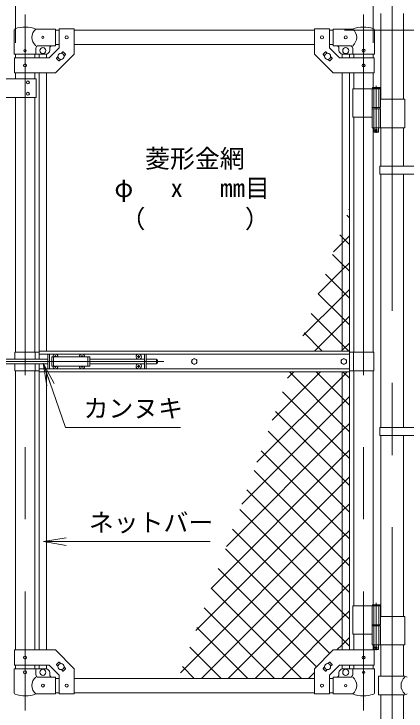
# Model space of a CAD drawing. Units: millimetres, scale not verified. Extents: x -6300 to 6300, y -4455 to 4455.
# Drawn here: x 2104 to 3140, y -1054 to 787 of the extents above; entities that cross this region are included whole.
import ezdxf
from ezdxf.enums import TextEntityAlignment as Align

# ---------------------------------------------------------------- set-up
doc = ezdxf.new("R2010")
doc.units = ezdxf.units.MM
doc.header["$LTSCALE"] = 30
doc.linetypes.add('DASHED', pattern=[7.5, 6, -1.5])
doc.linetypes.add('USER1', pattern=[50.8, 31.75, -6.35, 6.35, -6.35])
for name, color, linetype, lineweight in [('0-0_D-STR-TXT', 7, 'Continuous', 9), ('0-3_D-BMK', 2, 'USER1', 13), ('0-4_D-STR1', 1, 'Continuous', 18), ('0-5_D-STR3', 3, 'Continuous', 13), ('0-6_D-STR-DIM', 7, 'Continuous', 9), ('0-7_0', 7, 'Continuous', 9), ('0-B_D-STR2', 7, 'Continuous', 9)]:
    doc.layers.add(name, color=color, linetype=linetype, lineweight=lineweight)
doc.styles.add('ＭＳ ゴシック', font='')
doc.styles.get('ＭＳ ゴシック').set_extended_font_data('MS Gothic')

# ---------------------------------------------------------------- blocks, each defined once
blk = doc.blocks.new('_Open')
at = {"layer": '0-7_0'}
blk.add_line((-30, 5), (0, 0), dxfattribs=at)
blk.add_lwpolyline([(-30, -5), (0, 0), (-30, 0)], dxfattribs=at)

msp = doc.modelspace()

# ---------------------------------------------------------------- linework, layer by layer
at = {"layer": '0-0_D-STR-TXT'}
msp.add_line((2622.54, -606.84), (2183.95, -606.84), dxfattribs=at)
msp.add_lwpolyline([(2544.06, -305.61), (2240.09, -305.61), (2181.74, -137.58)], dxfattribs=at)
at = {"layer": '0-3_D-BMK'}
for p, q in [((3103.04, 2479.08), (3103.04, -1466.74)), ((2133.44, 785.57), (2133.44, -1052.82)), ((3027.64, 785.57), (3027.64, -1052.82)), ((3061.2, 597.26), (3061.2, 472.37)), ((3057.57, 479.34), (3064.83, 479.34)), ((1875.57, -131.16), (2500.02, -131.16)), ((3061.2, -768.74), (3061.2, -893.63)), ((3057.57, -886.66), (3064.83, -886.66))]:
    msp.add_line(p, q, dxfattribs=at)
at = {"layer": '0-4_D-STR1'}
for p, q in [((3072.79, 787.94), (3072.79, 561.34)), ((3133.29, 787.94), (3133.29, 561.34)), ((2223.44, 743.84), (2213.44, 743.84)), ((2897.64, 743.84), (2263.44, 743.84)), ((2947.64, 743.84), (2937.64, 743.84)), ((2223.44, 705.84), (2213.44, 705.84)), ((2897.64, 705.84), (2263.44, 705.84)), ((2947.64, 705.84), (2937.64, 705.84)), ((2108.04, 680.84), (2108.04, 670.79)), ((2158.84, 680.84), (2158.84, 670.79)), ((3002.24, 680.84), (3002.24, 670.79)), ((3053.04, 680.84), (3053.04, 670.79)), ((2108.04, 630.79), (2108.04, 615.79)), ((2158.84, 630.79), (2158.84, 615.79)), ((3002.24, 630.79), (3002.24, 589.34)), ((3053.04, 630.79), (3053.04, 592.34)), ((2108.04, 565.79), (2108.04, -106.16)), ((2158.84, 565.79), (2158.84, -106.16)), ((3002.24, 514.34), (3002.24, -106.16)), ((3053.04, 486.34), (3053.04, -106.16)), ((3072.79, 486.34), (3072.79, 384.34)), ((3133.29, 486.34), (3133.29, 384.34)), ((3072.79, 363.34), (3072.79, -305.66)), ((3133.29, 363.34), (3133.29, -305.66)), ((2108.04, -156.16), (2108.04, -893.11)), ((2158.84, -156.16), (2158.84, -893.11)), ((3002.24, -156.16), (3002.24, -776.66)), ((3053.04, -156.16), (3053.04, -773.66)), ((3072.79, -326.66), (3072.79, -804.66)), ((3133.29, -326.66), (3133.29, -804.66)), ((3002.24, -851.66), (3002.24, -893.11)), ((3053.04, -879.66), (3053.04, -893.11)), ((3072.79, -879.66), (3072.79, -962.06)), ((3133.29, -879.66), (3133.29, -962.06)), ((2108.04, -933.11), (2108.04, -943.16)), ((2158.84, -933.11), (2158.84, -943.16)), ((3002.24, -933.11), (3002.24, -943.16)), ((3053.04, -933.11), (3053.04, -943.16)), ((2223.44, -968.16), (2213.44, -968.16)), ((2897.64, -968.16), (2263.44, -968.16)), ((2947.64, -968.16), (2937.64, -968.16)), ((2223.44, -1006.16), (2213.44, -1006.16)), ((2897.64, -1006.16), (2263.44, -1006.16)), ((2947.64, -1006.16), (2937.64, -1006.16)), ((3072.79, -1012.06), (3072.79, -1456.16)), ((3133.29, -1012.06), (3133.29, -1456.16))]:
    msp.add_line(p, q, dxfattribs=at)
at = {"layer": '0-5_D-STR3'}
for p, q in [((2104.89, 680.84), (2104.89, 744.53)), ((2213.44, 746.84), (2161.99, 746.84)), ((2213.44, 746.84), (2213.44, 702.84)), ((2223.44, 747.04), (2223.44, 697.36)), ((2223.44, 747.04), (2263.44, 747.04)), ((2263.44, 747.04), (2263.44, 680.79)), ((2897.64, 747.04), (2897.64, 680.79)), ((2937.64, 747.04), (2897.64, 747.04)), ((2937.64, 747.04), (2937.64, 697.36)), ((2947.64, 746.84), (2999.09, 746.84)), ((2947.64, 746.84), (2947.64, 702.84)), ((3056.19, 680.84), (3056.19, 744.53)), ((2213.44, 702.84), (2168.99, 702.84)), ((2947.64, 702.84), (2992.09, 702.84)), ((2161.99, 680.84), (2161.99, 695.84)), ((2196.87, 670.79), (2223.44, 697.36)), ((2198.44, 695.84), (2198.44, 690.84)), ((2229.32, 682.74), (2233.04, 686.46)), ((2234.45, 686.46), (2240.11, 680.8)), ((2926.63, 686.46), (2920.97, 680.8)), ((2931.76, 682.74), (2928.04, 686.46)), ((2964.21, 670.79), (2937.64, 697.36)), ((2962.64, 695.84), (2962.64, 690.84)), ((2999.09, 680.84), (2999.09, 695.84)), ((2104.89, 680.84), (2161.99, 680.84)), ((2105.74, 670.79), (2196.87, 670.79)), ((2105.74, 670.79), (2105.74, 630.79)), ((2161.99, 680.84), (2188.44, 680.84)), ((2170.94, 680.84), (2170.94, 670.79)), ((2189.94, 680.84), (2189.94, 670.79)), ((2216.77, 670.19), (2220.49, 673.91)), ((2216.77, 668.78), (2222.43, 663.12)), ((2223.84, 663.12), (2227.56, 666.84)), ((2236.39, 675.67), (2240.11, 679.38)), ((2924.69, 675.67), (2920.97, 679.38)), ((2937.24, 663.12), (2933.52, 666.84)), ((2944.31, 668.78), (2938.65, 663.12)), ((2944.31, 670.19), (2940.59, 673.91)), ((3055.34, 670.79), (2964.21, 670.79)), ((2971.14, 680.84), (2971.14, 670.79)), ((2999.09, 680.84), (2972.64, 680.84)), ((2990.14, 680.84), (2990.14, 670.79)), ((3056.19, 680.84), (2999.09, 680.84)), ((3055.34, 670.79), (3055.34, 630.79)), ((2170.94, 630.79), (2170.94, -103.66)), ((2189.94, 630.79), (2189.94, -103.66)), ((2971.14, 630.79), (2971.14, -103.66)), ((2990.14, 630.79), (2990.14, -103.66)), ((2162.44, 615.79), (2042.44, 615.79)), ((2162.44, 615.79), (2162.44, 565.79)), ((2999.09, 589.34), (2999.09, 514.34)), ((2999.09, 589.34), (3072, 589.34)), ((3050.4, 589.34), (3050.4, 539.34)), ((3071.2, 591.34), (3051.2, 591.34)), ((3052.2, 592.34), (3070.2, 592.34)), ((3071.2, 591.34), (3070.2, 592.34)), ((3071.2, 591.34), (3071.2, 589.34)), ((3072, 589.34), (3072, 539.34)), ((2162.44, 565.79), (2042.44, 565.79)), ((3072, 561.34), (3136.34, 561.34)), ((3136.34, 561.34), (3136.34, 486.34)), ((3050.4, 539.34), (3072, 539.34)), ((3050.4, 536.34), (3072, 536.34)), ((3050.4, 536.34), (3050.4, 486.34)), ((3050.7, 539.34), (3050.7, 536.34)), ((3050.7, 536.34), (3071.7, 536.34)), ((3071.7, 539.34), (3071.7, 536.34)), ((3072, 536.34), (3072, 486.34)), ((2999.09, 514.34), (3050.29, 514.34)), ((3050.4, 486.34), (3136.34, 486.34)), ((3055.2, 486.34), (3055.2, 475.34)), ((3056.2, 474.34), (3055.2, 475.34)), ((3056.2, 474.34), (3066.2, 474.34)), ((3066.2, 474.34), (3067.2, 475.34)), ((3070.24, 384.34), (3070.24, 363.34)), ((3070.24, 384.34), (3185.04, 384.34)), ((3070.24, 363.34), (3185.04, 363.34)), ((2106.44, -106.16), (2106.44, -124.66)), ((2106.44, -106.16), (2170.54, -106.16)), ((2160.44, -106.16), (2160.44, -124.66)), ((2170.54, -103.66), (2990.54, -103.66)), ((2170.54, -124.66), (2170.54, -103.66)), ((2990.54, -158.66), (2990.54, -103.66)), ((3054.64, -106.16), (2990.54, -106.16)), ((3000.64, -106.16), (3000.64, -156.16)), ((3054.64, -106.16), (3054.64, -156.16)), ((2012.89, -124.66), (2193.69, -124.66)), ((2170.54, -111.66), (2990.54, -111.66)), ((2193.69, -112.16), (2193.69, -150.16)), ((2193.69, -112.16), (2211.09, -112.16)), ((2198.19, -112.16), (2198.19, -150.16)), ((2204.19, -118.66), (2204.19, -143.66)), ((2204.19, -118.66), (2304.19, -118.66)), ((2211.84, -118.24), (2210.54, -118.27)), ((2210.54, -118.27), (2210.54, -118.66)), ((2213.3, -115.51), (2213.27, -116.81)), ((2213.3, -115.51), (2214.09, -115.51)), ((2214.09, -115.51), (2214.11, -116.81)), ((2216.29, -112.16), (2281.09, -112.16)), ((2281.84, -118.24), (2280.54, -118.27)), ((2280.54, -118.27), (2280.54, -118.66)), ((2283.3, -115.51), (2283.27, -116.81)), ((2283.3, -115.51), (2284.09, -115.51)), ((2284.09, -115.51), (2284.11, -116.81)), ((2285.54, -118.24), (2286.84, -118.27)), ((2286.29, -112.16), (2453.69, -112.16)), ((2286.84, -118.27), (2286.84, -118.66)), ((2304.19, -118.66), (2304.19, -143.66)), ((2304.19, -124.66), (2449.19, -124.66)), ((2431.84, -118.24), (2430.54, -118.27)), ((2430.54, -118.27), (2430.54, -118.66)), ((2433.3, -115.51), (2433.27, -116.81)), ((2433.3, -121.81), (2433.27, -120.51)), ((2434.09, -115.51), (2433.3, -115.51)), ((2434.09, -121.81), (2433.3, -121.81)), ((2434.09, -115.51), (2434.11, -116.81)), ((2434.09, -121.81), (2434.11, -120.51)), ((2435.54, -119.08), (2436.84, -119.06)), ((2436.84, -119.06), (2436.84, -118.66)), ((2449.19, -112.16), (2449.19, -150.16)), ((2453.69, -112.16), (2453.69, -150.16)), ((2453.69, -124.66), (2480.69, -124.66)), ((2480.69, -124.66), (2480.69, -137.66)), ((2483.69, -127.66), (2483.69, -134.66)), ((2012.89, -137.66), (2193.69, -137.66)), ((2106.44, -137.66), (2106.44, -156.16)), ((2160.44, -137.66), (2160.44, -156.16)), ((2170.54, -158.66), (2170.54, -137.66)), ((2204.19, -143.66), (2304.19, -143.66)), ((2210.54, -144.06), (2210.54, -143.66)), ((2211.84, -144.08), (2210.54, -144.06)), ((2213.3, -146.81), (2213.27, -145.51)), ((2213.3, -146.81), (2214.09, -146.81)), ((2214.09, -146.81), (2214.11, -145.51)), ((2215.54, -144.08), (2216.84, -144.06)), ((2216.84, -144.06), (2216.84, -143.66)), ((2280.54, -144.06), (2280.54, -143.66)), ((2281.84, -144.08), (2280.54, -144.06)), ((2283.3, -146.81), (2283.27, -145.51)), ((2283.3, -146.81), (2284.09, -146.81)), ((2284.09, -146.81), (2284.11, -145.51)), ((2285.54, -144.08), (2286.84, -144.06)), ((2286.84, -144.06), (2286.84, -143.66)), ((2304.19, -137.66), (2449.19, -137.66)), ((2431.84, -143.24), (2430.54, -143.27)), ((2430.54, -143.27), (2430.54, -143.66)), ((2433.3, -140.51), (2433.27, -141.81)), ((2433.3, -146.81), (2433.27, -145.51)), ((2434.09, -140.51), (2433.3, -140.51)), ((2434.09, -146.81), (2433.3, -146.81)), ((2434.09, -140.51), (2434.11, -141.81)), ((2434.09, -146.81), (2434.11, -145.51)), ((2435.54, -143.24), (2436.84, -143.27)), ((2435.54, -144.08), (2436.84, -144.06)), ((2436.84, -143.27), (2436.84, -143.66)), ((2436.84, -144.06), (2436.84, -143.66)), ((2453.69, -137.66), (2480.69, -137.66)), ((2106.44, -156.16), (2170.54, -156.16)), ((2170.54, -150.66), (2990.54, -150.66)), ((2170.54, -158.66), (2990.54, -158.66)), ((2170.94, -158.66), (2170.94, -893.11)), ((2189.94, -158.66), (2189.94, -893.11)), ((2193.69, -150.16), (2211.09, -150.16)), ((2216.29, -150.16), (2281.09, -150.16)), ((2286.29, -150.16), (2453.69, -150.16)), ((2971.14, -158.66), (2971.14, -893.11)), ((2990.14, -158.66), (2990.14, -893.11)), ((3054.64, -156.16), (2990.54, -156.16)), ((3070.24, -305.66), (3070.24, -326.66)), ((3070.24, -305.66), (3185.04, -305.66)), ((3070.24, -326.66), (3185.04, -326.66)), ((2999.09, -776.66), (2999.09, -851.66)), ((2999.09, -776.66), (3072, -776.66)), ((3050.4, -776.66), (3050.4, -826.66)), ((3071.2, -774.66), (3051.2, -774.66)), ((3052.2, -773.66), (3070.2, -773.66)), ((3071.2, -774.66), (3070.2, -773.66)), ((3071.2, -774.66), (3071.2, -776.66)), ((3072, -776.66), (3072, -826.66)), ((3072, -804.66), (3136.34, -804.66)), ((3136.34, -804.66), (3136.34, -879.66)), ((3050.4, -826.66), (3072, -826.66)), ((3050.7, -826.66), (3050.7, -829.66)), ((3071.7, -826.66), (3071.7, -829.66)), ((3050.4, -829.66), (3072, -829.66)), ((3050.4, -829.66), (3050.4, -879.66)), ((3050.7, -829.66), (3071.7, -829.66)), ((3072, -829.66), (3072, -879.66)), ((2999.09, -851.66), (3050.29, -851.66)), ((3050.4, -879.66), (3136.34, -879.66)), ((3055.2, -879.66), (3055.2, -890.66)), ((2105.74, -933.11), (2105.74, -893.11)), ((3056.2, -891.66), (3055.2, -890.66)), ((3055.34, -933.11), (3055.34, -893.11)), ((3056.2, -891.66), (3066.2, -891.66)), ((3066.2, -891.66), (3067.2, -890.66)), ((2105.74, -933.11), (2196.87, -933.11)), ((2170.94, -933.11), (2170.94, -943.16)), ((2189.94, -933.11), (2189.94, -943.16)), ((2196.87, -933.11), (2223.44, -959.68)), ((2216.77, -931.1), (2222.43, -925.44)), ((2216.77, -932.52), (2220.49, -936.23)), ((2223.84, -925.44), (2227.56, -929.16)), ((2236.39, -937.99), (2240.11, -941.71)), ((2924.69, -937.99), (2920.97, -941.71)), ((2937.24, -925.44), (2933.52, -929.16)), ((2964.21, -933.11), (2937.64, -959.68)), ((2944.31, -931.1), (2938.65, -925.44)), ((2944.31, -932.52), (2940.59, -936.23)), ((3055.34, -933.11), (2964.21, -933.11)), ((2971.14, -933.11), (2971.14, -943.16)), ((2990.14, -933.11), (2990.14, -943.16)), ((2104.89, -943.16), (2161.99, -943.16)), ((2104.89, -943.16), (2104.89, -1006.85)), ((2161.99, -943.16), (2161.99, -958.16)), ((2161.99, -943.16), (2188.44, -943.16)), ((2198.44, -958.16), (2198.44, -953.16)), ((2229.32, -945.06), (2233.04, -948.78)), ((2234.45, -948.78), (2240.11, -943.12)), ((2263.44, -1009.36), (2263.44, -943.11)), ((2897.64, -1009.36), (2897.64, -943.11)), ((2926.63, -948.78), (2920.97, -943.12)), ((2931.76, -945.06), (2928.04, -948.78)), ((2962.64, -958.16), (2962.64, -953.16)), ((2999.09, -943.16), (2972.64, -943.16)), ((3056.19, -943.16), (2999.09, -943.16)), ((2999.09, -943.16), (2999.09, -958.16)), ((3056.19, -943.16), (3056.19, -1006.85)), ((2213.44, -965.16), (2168.99, -965.16)), ((2213.44, -1009.16), (2213.44, -965.16)), ((2223.44, -1009.36), (2223.44, -959.68)), ((2937.64, -1009.36), (2937.64, -959.68)), ((2947.64, -965.16), (2992.09, -965.16)), ((2947.64, -1009.16), (2947.64, -965.16)), ((3066.94, -962.06), (3136.84, -962.06)), ((3066.94, -962.06), (3066.94, -1012.06)), ((3142.84, -965.06), (3136.84, -962.06)), ((2213.44, -1009.16), (2161.99, -1009.16)), ((2223.44, -1009.36), (2263.44, -1009.36)), ((2937.64, -1009.36), (2897.64, -1009.36)), ((2947.64, -1009.16), (2999.09, -1009.16)), ((3066.94, -1012.06), (3136.84, -1012.06)), ((3142.84, -1009.06), (3136.84, -1012.06))]:
    msp.add_line(p, q, dxfattribs=at)
at = {"layer": '0-5_D-STR3', "linetype": 'DASHED'}
for p, q in [((3054.9, 589.34), (3054.9, 539.34)), ((3067.5, 589.34), (3067.5, 539.34)), ((3054.9, 536.34), (3054.9, 486.34)), ((3067.5, 536.34), (3067.5, 486.34)), ((2208.69, -118.66), (2208.69, -143.66)), ((2299.69, -118.66), (2299.69, -143.66)), ((3054.9, -776.66), (3054.9, -826.66)), ((3067.5, -776.66), (3067.5, -826.66)), ((3054.9, -829.66), (3054.9, -879.66)), ((3067.5, -829.66), (3067.5, -879.66))]:
    msp.add_line(p, q, dxfattribs=at)
at = {"layer": '0-5_D-STR3'}
for points in [[(2105.74, 630.79), (2213.44, 630.79), (2263.44, 680.79)], [(3055.34, 630.79), (2947.64, 630.79), (2897.64, 680.79)], [(3052.2, 592.34), (3051.2, 591.34), (3051.2, 589.34)], [(3067.2, 486.34), (3067.2, 475.34), (3055.2, 475.34)], [(2215.54, -118.24), (2216.84, -118.27), (2216.84, -118.66)], [(2431.84, -119.08), (2430.54, -119.06), (2430.54, -118.66)], [(2435.54, -118.24), (2436.84, -118.27), (2436.84, -118.66)], [(2431.84, -144.08), (2430.54, -144.06), (2430.54, -143.66)], [(3052.2, -773.66), (3051.2, -774.66), (3051.2, -776.66)], [(3067.2, -879.66), (3067.2, -890.66), (3055.2, -890.66)], [(2105.74, -893.11), (2213.44, -893.11), (2263.44, -943.11)], [(3055.34, -893.11), (2947.64, -893.11), (2897.64, -943.11)]]:
    msp.add_lwpolyline(points, dxfattribs=at)
for points in [[(2580.54, -123.06), (2573.53, -127.11), (2573.53, -135.21), (2580.54, -139.26), (2587.56, -135.21), (2587.56, -127.11)], [(2975.54, -123.06), (2968.53, -127.11), (2968.53, -135.21), (2975.54, -139.26), (2982.56, -135.21), (2982.56, -127.11)]]:
    msp.add_lwpolyline(points, close=True, dxfattribs=at)
for centre, radius in [((2180.44, 724.84), 3), ((2243.44, 724.79), 4), ((2917.64, 724.79), 4), ((2980.64, 724.84), 4), ((2133.44, 689.84), 3), ((2180.44, 689.84), 8), ((2228.44, 674.79), 8), ((2932.64, 674.79), 8), ((2980.64, 689.84), 8), ((3027.64, 689.84), 4), ((2133.44, 650.79), 4), ((3027.64, 650.79), 4), ((2140.95, 605.79), 4), ((2140.95, 575.79), 4), ((3061.2, 479.34), 2.5), ((2580.54, -131.16), 7.03), ((2975.54, -131.16), 7.03), ((3061.2, -886.66), 2.5), ((2133.44, -913.11), 4), ((3027.64, -913.11), 4), ((2228.44, -937.11), 8), ((2932.64, -937.11), 8), ((2133.44, -952.16), 4), ((2180.44, -952.16), 8), ((2980.64, -952.16), 8), ((3027.64, -952.16), 3), ((2180.44, -987.16), 4), ((2243.44, -987.11), 4), ((2917.64, -987.11), 4), ((2980.64, -987.16), 3)]:
    msp.add_circle(centre, radius, dxfattribs=at)
for centre, radius, start, end in [((2108.19, 744.53), 3.3, 109.22051, 180), ((2133.44, 672.11), 80, 69.0916, 109.22051), ((2180.19, 724.84), 28.55, 129.59418, 230.40582), ((3027.64, 672.11), 80, 70.77949, 110.9084), ((2980.89, 724.84), 28.55, 309.59418, 50.40582), ((3052.89, 744.53), 3.3, 0, 70.77949), ((2168.99, 695.84), 7, 90, 180), ((2205.44, 695.84), 7, 90, 180), ((2955.64, 695.84), 7, 0, 90), ((2992.09, 695.84), 7, 0, 90), ((2188.44, 690.84), 10, 270, 0), ((2233.74, 685.75), 1, 45, 135), ((2927.34, 685.75), 1, 45, 135), ((2972.64, 690.84), 10, 180, 270), ((2217.48, 669.49), 1, 135, 225), ((2223.14, 663.83), 1, 225, 315), ((2239.4, 680.09), 1, 315, 45), ((2921.68, 680.09), 1, 135, 225), ((2937.94, 663.83), 1, 225, 315), ((2943.6, 669.49), 1, 315, 45), ((2213.69, -118.66), 7, 0, 180), ((2211.79, -116.76), 1.49, 270, 0), ((2215.6, -116.76), 1.49, 180, 270), ((2283.69, -118.66), 7, 0, 180), ((2281.79, -116.76), 1.49, 270, 0), ((2285.6, -116.76), 1.49, 180, 270), ((2433.69, -118.66), 7, 0, 180), ((2433.69, -118.66), 7, 180, 238.99728), ((2431.79, -116.76), 1.49, 270, 0), ((2431.79, -120.57), 1.49, 0, 90), ((2435.6, -116.76), 1.49, 180, 270), ((2435.6, -120.57), 1.49, 90, 180), ((2433.69, -118.66), 7, 301.00272, 0), ((2480.69, -127.66), 3, 0, 90), ((2213.69, -143.66), 7, 180, 0), ((2211.79, -145.57), 1.49, 0, 90), ((2215.6, -145.57), 1.49, 90, 180), ((2283.69, -143.66), 7, 180, 0), ((2281.79, -145.57), 1.49, 0, 90), ((2285.6, -145.57), 1.49, 90, 180), ((2433.69, -143.66), 7, 121.00272, 180), ((2433.69, -143.66), 7, 180, 0), ((2431.79, -141.76), 1.49, 270, 0), ((2431.79, -145.57), 1.49, 0, 90), ((2435.6, -141.76), 1.49, 180, 270), ((2435.6, -145.57), 1.49, 90, 180), ((2433.69, -143.66), 7, 0, 58.99728), ((2480.69, -134.66), 3, 270, 0), ((2217.48, -931.81), 1, 135, 225), ((2223.14, -926.15), 1, 45, 135), ((2937.94, -926.15), 1, 45, 135), ((2943.6, -931.81), 1, 315, 45), ((2188.44, -953.16), 10, 0, 90), ((2233.74, -948.07), 1, 225, 315), ((2239.4, -942.41), 1, 315, 45), ((2921.68, -942.41), 1, 135, 225), ((2927.34, -948.07), 1, 225, 315), ((2972.64, -953.16), 10, 90, 180), ((2180.19, -987.16), 28.55, 129.59418, 230.40582), ((2168.99, -958.16), 7, 180, 270), ((2205.44, -958.16), 7, 180, 270), ((2955.64, -958.16), 7, 270, 0), ((2992.09, -958.16), 7, 270, 0), ((2980.89, -987.16), 28.55, 309.59418, 50.40582), ((3155.43, -987.06), 28.8, 130.19176, 229.80824), ((2108.19, -1006.85), 3.3, 180, 250.77949), ((2133.44, -934.43), 80, 250.77949, 290.9084), ((3027.64, -934.43), 80, 249.0916, 289.22051), ((3052.89, -1006.85), 3.3, 289.22051, 0)]:
    msp.add_arc(centre, radius, start, end, dxfattribs=at)
at = {"layer": '0-6_D-STR-DIM'}
for p, q in [((2108.04, 710.84), (2108.04, 2723.84)), ((2108.04, 710.84), (2108.04, 2723.84)), ((3053.04, 710.84), (3053.04, 2723.84)), ((2977.64, 743.84), (3783.04, 743.84)), ((2977.64, 743.84), (3953.04, 743.84)), ((2977.64, 743.84), (3953.04, 743.84)), ((2977.64, 743.84), (3783.04, 743.84))]:
    msp.add_line(p, q, dxfattribs=at)
at = {"layer": '0-B_D-STR2'}
for p, q in [((2988.86, 269.78), (2990.14, 271.06)), ((2990.14, 248.61), (2983.56, 255.2)), ((2971.14, 196.9), (2964.69, 203.36)), ((2971.14, 181.34), (2990.14, 200.34)), ((2990.14, 177.9), (2971.14, 196.9)), ((2948.4, 158.6), (2971.14, 181.34)), ((2971.14, 126.19), (2945.82, 151.51)), ((2971.14, 110.63), (2990.14, 129.63)), ((2907.93, 47.43), (2971.14, 110.63)), ((2990.14, 107.19), (2971.14, 126.19)), ((2971.14, 55.48), (2926.95, 99.67)), ((2971.14, 39.92), (2990.14, 58.92)), ((2990.14, 36.48), (2971.14, 55.48)), ((2867.47, -63.75), (2971.14, 39.92)), ((2971.14, -15.23), (2908.08, 47.83)), ((2971.14, -30.79), (2990.14, -11.79)), ((2990.14, -34.23), (2971.14, -15.23)), ((2898.27, -103.66), (2971.14, -30.79)), ((2918.15, -103.66), (2870.34, -55.85)), ((2971.14, -101.5), (2990.14, -82.5)), ((2968.98, -103.66), (2971.14, -101.5)), ((2786.54, -286.1), (2913.98, -158.66)), ((2827, -174.92), (2843.27, -158.66)), ((2971.14, -298.07), (2832.6, -159.54)), ((2990.14, -175.65), (2973.15, -158.66)), ((2971.14, -368.78), (2813.74, -211.38)), ((2971.14, -242.92), (2990.14, -223.92)), ((2705.61, -508.45), (2971.14, -242.92)), ((2971.14, -439.49), (2794.87, -263.22)), ((2971.14, -313.63), (2990.14, -294.63)), ((2990.14, -317.07), (2971.14, -298.07)), ((2665.15, -619.62), (2971.14, -313.63)), ((2971.14, -510.2), (2776, -315.06)), ((2971.14, -580.92), (2757.13, -366.9)), ((2971.14, -384.34), (2990.14, -365.34)), ((2624.68, -730.8), (2971.14, -384.34)), ((2990.14, -387.78), (2971.14, -368.78)), ((2971.14, -651.63), (2738.26, -418.75)), ((2971.14, -455.05), (2990.14, -436.05)), ((2990.14, -458.49), (2971.14, -439.49)), ((2584.22, -841.98), (2971.14, -455.05)), ((2971.14, -722.34), (2719.39, -470.59)), ((2971.14, -525.76), (2990.14, -506.76)), ((2990.14, -529.2), (2971.14, -510.2)), ((2543.75, -953.15), (2971.14, -525.76)), ((2971.14, -793.05), (2700.52, -522.43)), ((2971.14, -863.76), (2681.65, -574.27)), ((2971.14, -596.47), (2990.14, -577.47)), ((2990.14, -599.92), (2971.14, -580.92)), ((2599.45, -968.16), (2971.14, -596.47)), ((2938.71, -902.04), (2662.78, -626.11)), ((2971.14, -667.18), (2990.14, -648.18)), ((2990.14, -670.63), (2971.14, -651.63)), ((2903.36, -937.4), (2643.92, -677.95)), ((2670.16, -968.16), (2971.14, -667.18)), ((2863.41, -968.16), (2625.05, -729.8)), ((2971.14, -737.89), (2990.14, -718.89)), ((2990.14, -741.34), (2971.14, -722.34)), ((2740.87, -968.16), (2971.14, -737.89)), ((2792.7, -968.16), (2606.18, -781.64)), ((2971.14, -808.6), (2990.14, -789.6)), ((2811.58, -968.16), (2971.14, -808.6)), ((2990.14, -812.05), (2971.14, -793.05)), ((2721.99, -968.16), (2587.31, -833.48)), ((2990.14, -882.76), (2971.14, -863.76)), ((2651.28, -968.16), (2568.44, -885.32)), ((2580.57, -968.16), (2549.57, -937.16)), ((2882.29, -968.16), (2897.64, -952.82))]:
    msp.add_line(p, q, dxfattribs=at)
for points in [[(2988.86, -103.66), (2971.14, -85.94), (2889.21, -4.01)], [(2746.07, -397.27), (2971.14, -172.21), (2984.69, -158.66)], [(2990.14, -246.36), (2971.14, -227.36), (2902.44, -158.66)], [(2957.34, -893.11), (2971.14, -879.32), (2990.14, -860.32)]]:
    msp.add_lwpolyline(points, dxfattribs=at)

# ---------------------------------------------------------------- block references
at = {"layer": '0-0_D-STR-TXT', "xscale": 2, "yscale": 2}
for p, rotation in [((2181.08, -135.69), 109.15293), ((2181.95, -606.84), 180)]:
    msp.add_blockref('_Open', p, dxfattribs=dict(at, rotation=rotation))

# ---------------------------------------------------------------- texts
at = {"layer": '0-0_D-STR-TXT', "style": 'ＭＳ ゴシック'}
for s, p in [('菱形金網', (2450.59, 366.24)), ('φ\u3000 x\u3000 mm目', (2369.37, 288.65)), ('（\u3000\u3000\u3000\u3000）', (2385.62, 207)), ('カンヌキ', (2287.97, -293.53)), ('ネットバー', (2301.98, -594.89))]:
    msp.add_text(s, height=48.17, dxfattribs=at).set_placement(p, align=Align.BOTTOM_LEFT)

doc.saveas('drawing.dxf')
